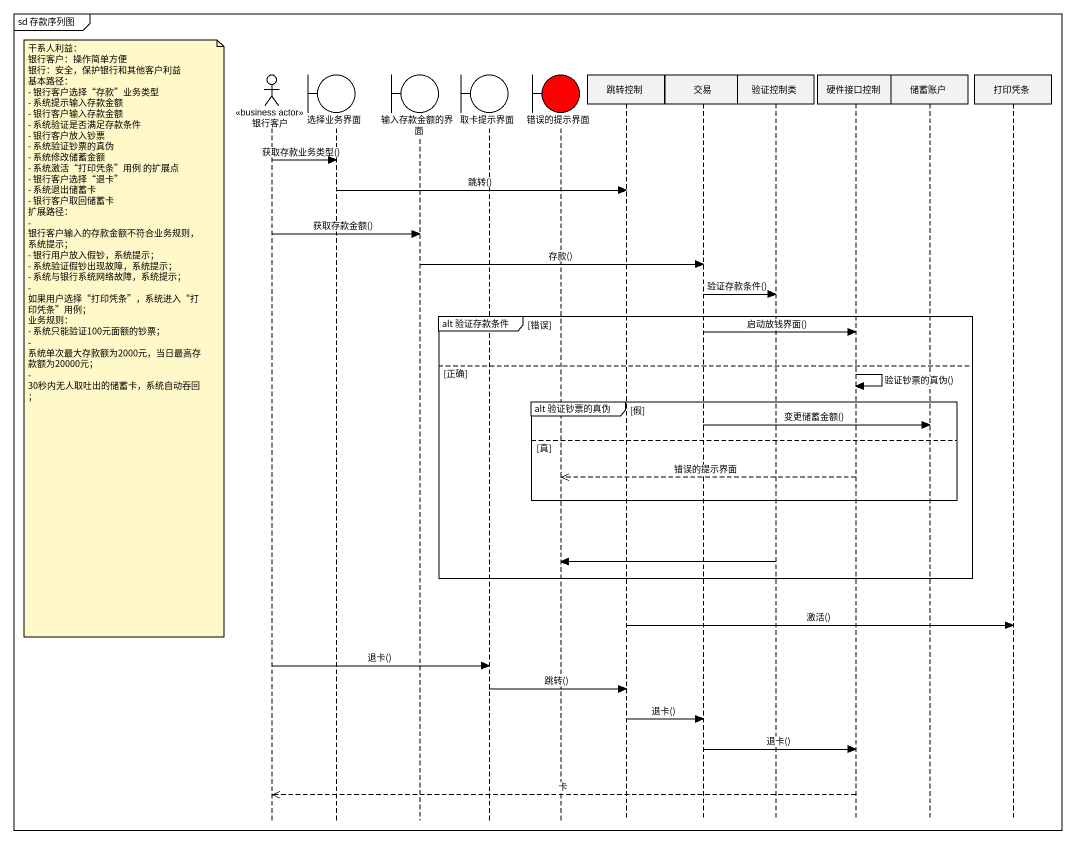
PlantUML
@startuml
mainframe sd 存款序列图
hide footbox
actor 银行客户 <<business actor>>
boundary 选择业务界面
boundary 输入存款金额的界面
boundary 取卡提示界面
boundary 错误的提示界面 #FF0000
participant 跳转控制
participant 交易
participant 验证控制类
participant 硬件接口控制
participant 储蓄账户
participant 打印凭条

银行客户 -> 选择业务界面 : 获取存款业务类型()
选择业务界面 -> 跳转控制 : 跳转()
银行客户 -> 输入存款金额的界面 : 获取存款金额()
输入存款金额的界面 -> 交易 : 存款()
交易 -> 验证控制类 : 验证存款条件()
group alt 验证存款条件 [错误]
  交易 -> 硬件接口控制 : 启动放钱界面()
  note left of 银行客户
    干系人利益：
    银行客户：操作简单方便
    银行：安全，保护银行和其他客户利益
    基本路径：
    - 银行客户选择“存款”业务类型
    - 系统提示输入存款金额
    - 银行客户输入存款金额
    - 系统验证是否满足存款条件
    - 银行客户放入钞票
    - 系统验证钞票的真伪
    - 系统修改储蓄金额
    - 系统激活“打印凭条”用例 的扩展点
    - 银行客户选择“退卡”
    - 系统退出储蓄卡
    - 银行客户取回储蓄卡
    扩展路径：
    - 银行客户输入的存款金额不符合业务规则，系统提示；
    - 银行用户放入假钞，系统提示；
    - 系统验证假钞出现故障，系统提示；
    - 系统与银行系统网络故障，系统提示；
    - 如果用户选择“打印凭条”，系统进入“打印凭条”用例；
    业务规则：
    - 系统只能验证100元面额的钞票；
    - 系统单次最大存款额为2000元，当日最高存款额为20000元；
    - 30秒内无人取吐出的储蓄卡，系统自动吞回；
  end note
else 正确
  硬件接口控制 -> 硬件接口控制 : 验证钞票的真伪()
  group alt 验证钞票的真伪 [假]
    交易 -> 储蓄账户 : 变更储蓄金额()
  else 真
    硬件接口控制 -->> 错误的提示界面 : 错误的提示界面
  end
  验证控制类 -> 错误的提示界面
end
跳转控制 -> 打印凭条 : 激活()
银行客户 -> 取卡提示界面 : 退卡()
取卡提示界面 -> 跳转控制 : 跳转()
跳转控制 -> 交易 : 退卡()
交易 -> 硬件接口控制 : 退卡()
硬件接口控制 -->> 银行客户 : 卡
@enduml
